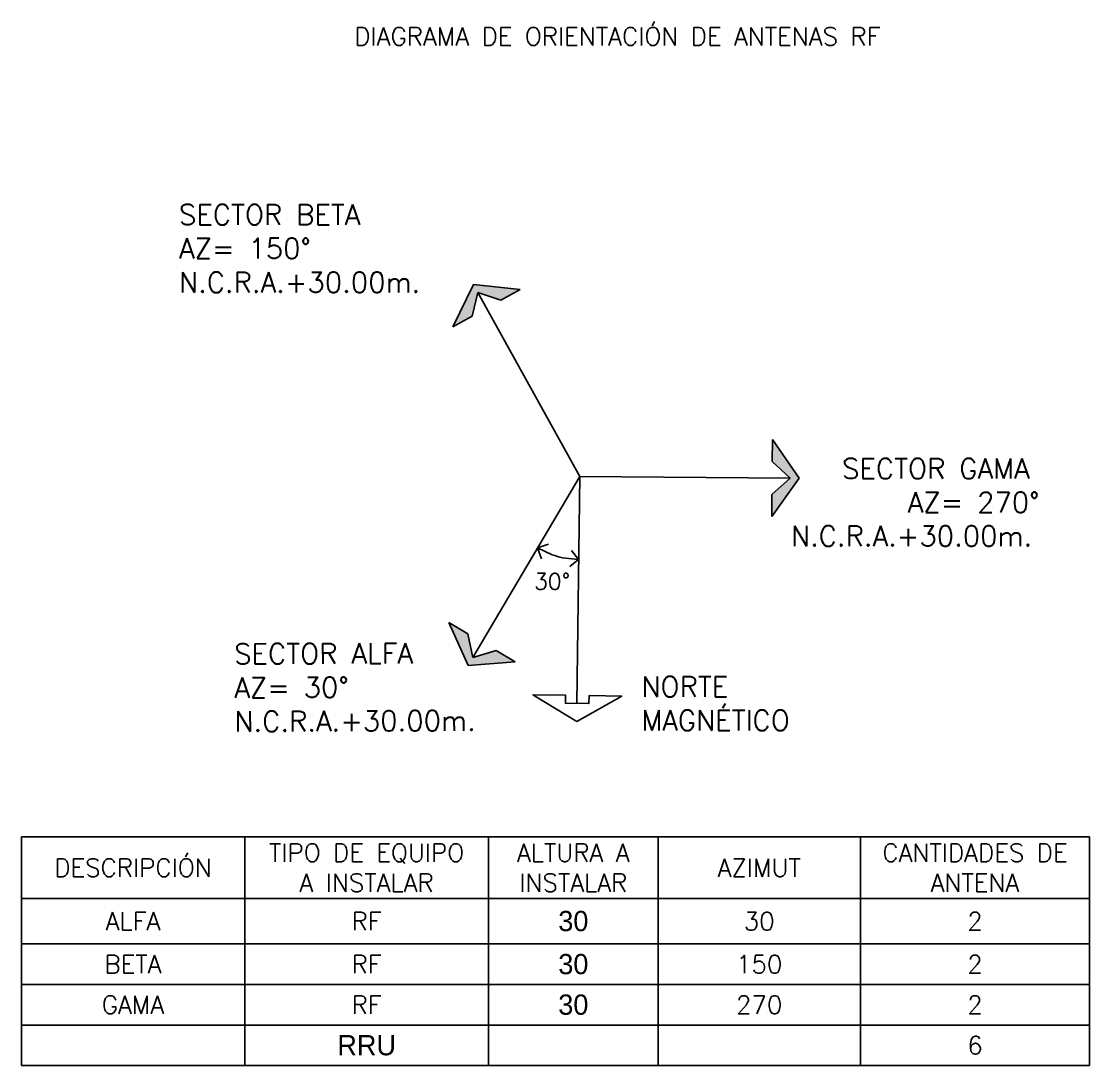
# Model space of a CAD drawing. Header units: millimetres. Extents: x 0 to 177, y -34 to 320.
# Drawn here: x 18.14 to 30.01, y -23.32 to -11.73 of the extents above; entities that cross this region are included whole.
import ezdxf

# ---------------------------------------------------------------- set-up
doc = ezdxf.new("R2010")
doc.units = ezdxf.units.MM
doc.header["$LTSCALE"] = 0.1
doc.header["$PDMODE"] = 2
doc.layers.get('Defpoints').update_dxf_attribs({"color": 6})
doc.layers.add('5', color=5, linetype='Continuous')
doc.layers.add('titulos', color=170, linetype='Continuous')
doc.styles.add('TEXTOS', font='romans.shx')
doc.dimstyles.new('COTAS ATC', dxfattribs={"dimtxt": 0.15, "dimasz": 0.15, "dimexe": 0.15, "dimexo": 0.15, "dimgap": 0.05, "dimtad": 1, "dimtih": 1, "dimtoh": 1, "dimdec": 0, "dimlfac": 100, "dimzin": 0, "dimdsep": 46, "dimtxsty": 'TEXTOS', "dimblk": 'OPEN90', "dimcen": 0.15, "dimclrd": 8, "dimclre": 8, "dimclrt": 8, "dimadec": 0, "dimazin": 0, "dimtfac": 1, "dimtdec": 0, "dimtofl": 0, "dimtmove": 2, "dimatfit": 3, "dimldrblk": 'OPEN90', "dimfxl": 1, "dimtolj": 1, "dimtzin": 0, "dimlwd": -1, "dimlwe": -1, "dimarcsym": 0})

# ---------------------------------------------------------------- blocks, each defined once
blk = doc.blocks.new('FLECHA')
blk.add_hatch(color=256).paths.add_polyline_path([(0, 1.6239), (-0.2858, 1.4238), (-0.1214, 1.4238), (0, 1.5572), (0.1214, 1.4238), (0.2858, 1.4238)])
for p, q in [((0, 1.6239), (-0.2858, 1.4238)), ((0, 1.6239), (0.2858, 1.4238)), ((-0.1214, 1.4238), (0, 1.5572)), ((0.1214, 1.4238), (0, 1.5572)), ((0, 0), (0, 1.5572)), ((-0.2858, 1.4238), (-0.1214, 1.4238)), ((0.2858, 1.4238), (0.1214, 1.4238))]:
    blk.add_line(p, q)
blk = doc.blocks.new('A$C6DDA35DD')
blk.add_line((0, 1.6788), (0, 0))
blk.add_lwpolyline([(-0.0033, 1.815), (0.3259, 1.621), (0.0839, 1.621), (0.0839, 1.6805), (-0.0905, 1.6805), (-0.0905, 1.621), (-0.3325, 1.6211)], close=True)
blk = doc.blocks.new('A$C31366731')
blk.add_blockref('A$C6DDA35DD', (-0.3325, 0))
blk = doc.blocks.new('_Open90')
at = {"color": 0, "linetype": 'ByBlock', "lineweight": -2}
for p, q in [((0, 0), (-1, 0)), ((-0.5, 0.5), (0, 0)), ((0, 0), (-0.5, -0.5))]:
    blk.add_line(p, q, dxfattribs=at)
blk = doc.blocks.new('*D146')
at = {"layer": 'Defpoints', "color": 0, "transparency": 16777216}
for p in [(24.344, -16.782), (24.344, -16.782), (24.019, -17.644), (23.156, -18.793, 0), (24.31, -19.3, 0)]:
    blk.add_point(p, dxfattribs=at)
at = {"layer": 'titulos', "color": 5, "transparency": 16777216}
blk.add_arc((24.344, -16.782), 0.922, 250.6394, 258.0165, dxfattribs=at)
at = {"layer": 'titulos', "color": 5, "transparency": 16777216, "xscale": 0.18, "yscale": 0.18, "zscale": 0.18}
for p, rotation in [((23.875, -17.576), 155.03453870083), ((24.331, -17.704), 353.6212897508756)]:
    blk.add_blockref('_Open90', p, dxfattribs=dict(at, rotation=rotation))
at = {"layer": 'titulos', "color": 5, "transparency": 16777216, "insert": (24.035, -17.947), "char_height": 0.18, "attachment_point": 5, "style": 'TEXTOS'}
blk.add_mtext('\\A1;30°', dxfattribs=at)
blk = doc.blocks.new('*T147')
at = {"layer": '5', "color": 0, "linetype": 'ByBlock', "lineweight": -2, "ltscale": 0.1, "transparency": 16777216}
for p, q in [((0, 0), (11.867, 0)), ((0, 0), (0, -2.539)), ((2.482, 0), (2.482, -2.539)), ((5.19, 0), (5.19, -2.539)), ((7.074, 0), (7.074, -2.539)), ((9.321, 0), (9.321, -2.539)), ((11.867, 0), (11.867, -2.539)), ((0, -0.683), (11.867, -0.683)), ((0, -1.189), (11.867, -1.189)), ((0, -1.639), (11.867, -1.639)), ((0, -2.089), (11.867, -2.089)), ((0, -2.539), (11.867, -2.539))]:
    blk.add_line(p, q, dxfattribs=at)
at = {"layer": '5', "color": 0, "ltscale": 0.1, "transparency": 16777216, "char_height": 0.2, "attachment_point": 5, "style": 'TEXTOS'}
for s, insert, width in [('TIPO DE EQUIPO A INSTALAR', (3.836, -0.342), 2.55737), ('ALTURA A INSTALAR', (6.132, -0.342), 1.7339), ('CANTIDADES DE ANTENA', (10.594, -0.342), 2.39637), ('DESCRIPCIÓN', (1.241, -0.342), 2.33237), ('AZIMUT', (8.197, -0.342), 2.09695), ('ALFA', (1.241, -0.936), 2.33237), ('RF', (3.836, -0.936), 2.55737), ('30', (8.197, -0.936), 2.09695), ('2', (10.594, -0.936), 2.39637), ('BETA', (1.241, -1.414), 2.33237), ('RF', (3.836, -1.414), 2.55737), ('150', (8.197, -1.414), 2.09695), ('2', (10.594, -1.414), 2.39637), ('GAMA', (1.241, -1.864), 2.33237), ('RF', (3.836, -1.864), 2.55737), ('270', (8.197, -1.864), 2.09695), ('2', (10.594, -1.864), 2.39637), ('6', (10.594, -2.314), 2.39637)]:
    blk.add_mtext(s, dxfattribs=dict(at, insert=insert, width=width))
at = {"layer": '5', "color": 0, "ltscale": 0.1, "transparency": 16777216, "char_height": 0.225, "attachment_point": 5}
for s, insert, width in [('30', (6.132, -0.936), 1.7339), ('30', (6.132, -1.414), 1.7339), ('30', (6.132, -1.864), 1.7339), ('RRU', (3.836, -2.314), 2.55737)]:
    blk.add_mtext(s, dxfattribs=dict(at, insert=insert, width=width))

msp = doc.modelspace()

# ---------------------------------------------------------------- block references
msp.add_blockref('*T147', (18.14, -20.784))
at = {"layer": 'titulos', "extrusion": (-3.4312e-07, 6.99809e-08, 1), "xscale": 1.50000000000001, "yscale": 1.50000000000001, "zscale": 1.50000000000001, "rotation": 29.0158739423837}
msp.add_blockref('FLECHA', (24.344, -16.782, 0), dxfattribs=at)
at = {"layer": 'titulos', "extrusion": (9.06245e-08, 1.93663e-07, 1), "xscale": 1.500000000000008, "yscale": 1.500000000000008, "zscale": 1.500000000000008, "rotation": 269.5426158589577}
msp.add_blockref('FLECHA', (24.344, -16.782, 0), dxfattribs=at)
at = {"layer": 'titulos', "extrusion": (-1.26749e-07, -1.39528e-07, 1), "xscale": 1.500000000000005, "yscale": 1.500000000000005, "zscale": 1.500000000000005, "rotation": 149.429719650221}
msp.add_blockref('FLECHA', (24.344, -16.782, 0), dxfattribs=at)
at = {"layer": 'titulos', "extrusion": (-4.82051e-08, 7.26315e-08, 1), "xscale": 1.5, "yscale": 1.5, "zscale": 1.5, "rotation": 179.2261088014727}
msp.add_blockref('A$C31366731', (23.845, -16.775, 0), dxfattribs=at)

# ---------------------------------------------------------------- texts
at = {"layer": '5', "insert": (21.839, -11.796), "char_height": 0.2, "width": 5.51621, "attachment_point": 1, "style": 'TEXTOS'}
msp.add_mtext('DIAGRAMA DE ORIENTACIÓN DE ANTENAS RF', dxfattribs=at)
at = {"layer": 'titulos', "extrusion": (8.47168e-08, 2.05457e-08, 1), "char_height": 0.225, "text_direction": (1, 0, 0), "style": 'TEXTOS'}
for s, insert, attachment_point in [('SECTOR BETA\\PAZ= 150°\\PN.C.R.A.+30.00m.', (19.891, -14.738, 0), 7), ('\\pi-2.325;SECTOR GAMA\\P\\pi-1.5964;AZ= 270°\\P\\pi-2.8929;N.C.R.A.+30.00m.', (29.582, -17.069, 0), 4), ('NORTE\\PMAGNÉTICO', (25.028, -19.603, 0), 7)]:
    msp.add_mtext(s, dxfattribs=dict(at, insert=insert, attachment_point=attachment_point))
at = {"layer": 'titulos', "extrusion": (8.46346e-08, 2.08818e-08, 1), "insert": (20.507, -19.615, 0), "char_height": 0.225, "attachment_point": 7, "text_direction": (0.999992, 0.003969, 0), "style": 'TEXTOS'}
msp.add_mtext('SECTOR ALFA\\PAZ= 30°\\PN.C.R.A.+30.00m.', dxfattribs=at)

# ---------------------------------------------------------------- dimensions: what is measured, and where the dimension line sits
at = {"layer": 'titulos'}
dim = msp.add_angular_dim_2l(base=(24.019, -17.644), line1=((24.344, -16.782, 0), (23.156, -18.793, 0)), line2=((24.31, -19.3, 0), (24.344, -16.782, 0)), dimstyle='COTAS ATC', override={"dimscale": 1.2, "dimclrd": 5, "dimclre": 5, "dimclrt": 5}, dxfattribs=at)
dim.commit()
dim.dimension.update_dxf_attribs({"geometry": '*D146', "text_midpoint": (24.035, -17.947, 0), "dimtype": 162})

doc.saveas('drawing.dxf')
